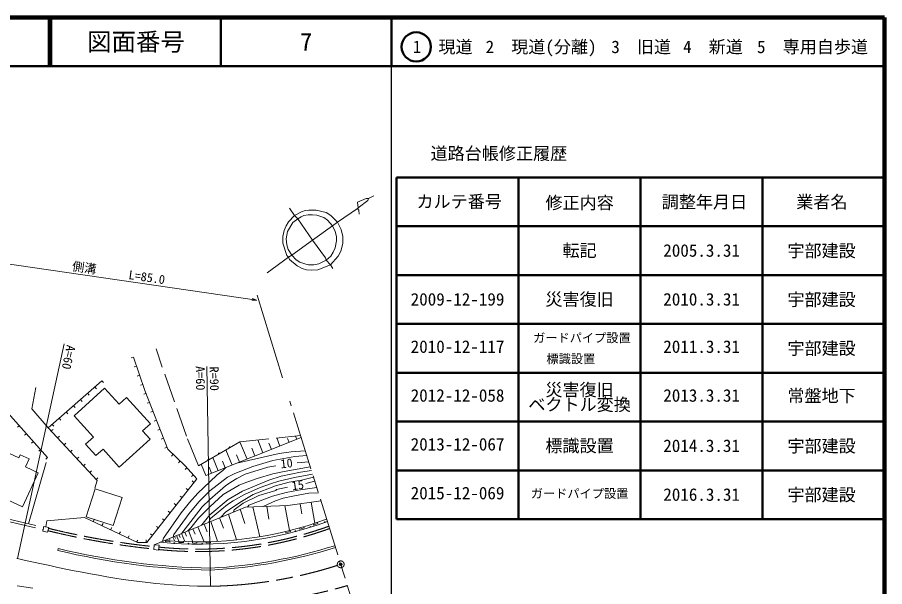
# Model space of a CAD drawing. Units: millimetres, scale not verified. Extents: x 40000 to 680000, y 20000 to 380000.
# Drawn here: x 502319 to 680000, y 263376 to 380000 of the extents above; entities that cross this region are included whole.
import ezdxf
from ezdxf.enums import TextEntityAlignment as Align

# ---------------------------------------------------------------- set-up
doc = ezdxf.new("R2010")
doc.units = ezdxf.units.MM
doc.header["$LTSCALE"] = 1000
doc.header["$PDMODE"] = 32
doc.header["$PDSIZE"] = 500
doc.linetypes.add('CHAIN', pattern=[18.5, 12, -1.5, 3.5, -1.5])
doc.linetypes.add('DASHED', pattern=[7.5, 6, -1.5])
for name, color, linetype, lineweight in [('M-BGD', 7, 'Continuous', 13), ('M-BMK', 2, 'CHAIN', 13), ('M-STR-HTXT', 7, 'Continuous', 13), ('M-TTL', 2, 'Continuous', 140), ('M-TTL-BAND', 7, 'Continuous', 25), ('M-TTL-FRAM', 2, 'Continuous', 50), ('M-TTL-LINE', 7, 'Continuous', 50)]:
    doc.layers.add(name, color=color, linetype=linetype, lineweight=lineweight)
doc.layers.add('M-OTRS', color=6, linetype='Continuous')
doc.layers.add('M-TTL-TXT', color=7, linetype='Continuous')
doc.styles.add('ＭＳ ゴシック', font='')
doc.styles.get('ＭＳ ゴシック').set_extended_font_data('MS Gothic')

# ---------------------------------------------------------------- blocks, each defined once
blk = doc.blocks.new('open_arrow')
at = {"color": 0, "linetype": 'Continuous', "lineweight": -2}
blk.add_lwpolyline([(7.5, 1.25), (0, 0), (7.5, -1.25)], dxfattribs=at)

msp = doc.modelspace()

# ---------------------------------------------------------------- linework, layer by layer
at = {"layer": 'M-BGD'}
for p, q in [((575336, 343465), (574236, 342872)), ((558064, 340925), (559080, 339401)), ((559080, 339401), (559758, 338723)), ((572034, 340840), (567886, 338046)), ((572119, 341009), (572034, 340840)), ((559758, 338723), (562806, 334321)), ((567886, 338046), (566870, 337284)), ((566870, 337284), (562806, 334321)), ((562806, 334321), (558572, 331273)), ((557895, 330849), (553492, 327632)), ((558572, 331273), (557895, 330849)), ((565600, 330257), (566446, 329325)), ((566446, 329325), (566954, 328563)), ((526103, 310414), (525630, 310253)), ((528429, 303557), (526103, 310414)), ((526736, 308548), (526263, 308387)), ((527369, 306682), (526895, 306521)), ((505284, 299807), (506086, 304178)), ((519639, 305542), (508652, 295918)), ((518182, 304265), (518512, 303889)), ((519639, 305542), (519969, 305166)), ((528002, 304816), (527528, 304655)), ((516725, 302989), (517054, 302612)), ((528664, 302960), (528198, 302777)), ((533161, 291527), (528429, 303557)), ((513810, 300436), (514139, 300059)), ((515267, 301712), (515597, 301336)), ((529385, 301127), (528919, 300944)), ((499810, 299607), (508512, 289822)), ((508652, 295918), (505284, 299807)), ((512353, 299159), (512682, 298783)), ((530106, 299293), (529641, 299110)), ((510895, 297882), (511225, 297506)), ((530827, 297459), (530362, 297276)), ((502710, 296345), (502337, 296013)), ((508652, 295918), (518677, 285091)), ((509259, 295263), (509625, 295602)), ((509438, 296606), (509767, 296230)), ((531548, 295626), (531083, 295443)), ((504161, 294715), (503787, 294382)), ((510575, 293841), (510942, 294181)), ((532270, 293792), (531804, 293609)), ((540940, 286133), (560459, 293916)), ((552639, 290798), (551565, 293431)), ((556122, 292187), (555451, 293834)), ((557974, 292926), (557641, 293716)), ((559588, 293569), (559317, 294236)), ((505611, 293084), (505237, 292752)), ((507061, 291453), (506688, 291121)), ((511891, 292419), (512258, 292759)), ((532991, 291958), (532526, 291775)), ((536710, 288138), (533161, 291527)), ((539436, 288118), (547898, 293050)), ((549373, 289496), (547922, 293053)), ((551001, 290145), (550351, 291738)), ((554375, 291490), (553852, 292754)), ((508512, 289822), (508138, 289490)), ((513207, 290998), (513574, 291337)), ((514524, 289576), (514891, 289916)), ((534250, 290486), (533905, 290125)), ((543442, 287131), (542347, 289815)), ((546312, 288275), (545043, 291386)), ((547838, 288884), (547238, 290353)), ((504633, 276276), (508231, 288800)), ((515840, 288155), (516207, 288494)), ((535675, 289126), (535330, 288764)), ((539056, 285431), (536710, 288138)), ((540940, 286133), (539997, 288445)), ((544873, 287701), (544320, 289055)), ((562009, 288950), (559673, 288770)), ((517156, 286733), (517523, 287073)), ((537064, 287730), (536686, 287402)), ((538354, 286241), (537976, 285913)), ((542093, 286593), (541585, 287838)), ((545039, 287768), (544433, 287161)), ((518677, 285091), (518196, 283527)), ((518472, 285311), (518839, 285651)), ((528870, 272439), (539056, 285431)), ((538501, 284723), (538107, 285032)), ((560266, 285129), (559673, 285045)), ((562989, 285810), (560266, 285129)), ((563247, 284986), (561451, 284537)), ((537285, 283173), (536891, 283481)), ((560350, 283182), (558826, 282928)), ((563651, 283690), (560350, 283182)), ((536069, 281622), (535676, 281931)), ((564511, 280936), (557747, 279993)), ((549046, 279672), (530369, 271964)), ((534854, 280071), (534460, 280380)), ((547978, 279228), (548909, 276283)), ((557747, 279993), (549046, 279672)), ((550591, 279729), (551973, 273599)), ((553409, 279833), (553873, 277227)), ((557128, 279970), (558040, 274855)), ((560266, 280344), (560626, 278319)), ((562510, 280657), (563275, 276359)), ((508379, 276880), (516098, 277572)), ((516098, 277572), (526905, 272399)), ((532422, 276970), (532029, 277278)), ((533638, 278521), (533244, 278829)), ((541724, 278102), (540369, 276409)), ((541893, 277340), (541570, 276587)), ((543709, 277469), (544586, 275361)), ((545549, 278217), (547225, 272963)), ((507779, 275716), (507554, 274742)), ((508754, 275491), (507779, 275716)), ((508141, 275633), (508379, 276880)), ((508529, 274517), (508754, 275491)), ((517875, 276721), (518091, 277172)), ((519653, 275870), (519869, 276321)), ((521430, 275020), (521646, 275471)), ((531207, 275419), (530813, 275728)), ((539285, 275644), (540563, 272572)), ((540369, 276409), (540077, 275970)), ((540587, 276181), (541230, 274635)), ((541932, 276736), (543292, 272662)), ((560156, 275161), (561094, 275441)), ((561027, 275665), (561094, 275441)), ((562900, 276238), (562971, 276000)), ((562971, 276000), (563051, 276024)), ((563051, 276024), (563909, 276317)), ((563831, 276543), (563909, 276317)), ((507554, 274742), (508529, 274517)), ((523207, 274169), (523423, 274620)), ((524985, 273318), (525200, 273769)), ((529991, 273869), (529597, 274177)), ((534514, 273674), (534701, 273224)), ((534899, 273833), (535385, 272666)), ((535409, 274044), (535663, 273432)), ((535935, 274261), (536621, 272612)), ((536631, 274548), (536977, 273716)), ((537829, 275393), (537233, 274797)), ((537350, 274845), (538297, 272570)), ((538303, 275238), (538774, 274105)), ((557241, 274661), (557302, 274414)), ((557302, 274414), (558253, 274651)), ((558192, 274894), (558253, 274651)), ((560086, 275396), (560156, 275161)), ((526762, 272467), (526978, 272918)), ((526905, 272399), (528870, 272439)), ((528716, 272436), (528706, 272936)), ((530369, 271964), (530258, 270970)), ((531363, 271853), (530369, 271964)), ((531252, 270859), (531363, 271853)), ((532660, 272855), (532642, 272606)), ((532642, 272606), (533564, 272541)), ((533479, 273247), (533586, 272989)), ((533581, 272780), (533564, 272541)), ((534202, 273546), (534549, 272714)), ((535426, 272664), (535418, 272417)), ((535418, 272417), (536342, 272388)), ((536349, 272622), (536342, 272388)), ((538197, 272572), (538189, 272331)), ((538189, 272331), (538669, 272316)), ((538669, 272316), (539123, 272320)), ((539121, 272563), (539123, 272320)), ((540969, 272579), (540971, 272339)), ((540971, 272339), (541896, 272349)), ((541893, 272604), (541896, 272349)), ((510606, 270812), (510701, 271200)), ((530258, 270970), (531252, 270859))]:
    msp.add_line(p, q, dxfattribs=at)
at = {"layer": 'M-BGD', "linetype": 'DASHED'}
for p, q in [((536945, 294178), (530730, 312063)), ((539436, 288118), (536945, 294178)), ((547898, 293050), (560326, 294340)), ((485572, 280207), (507629, 275064)), ((485684, 280694), (507741, 275551)), ((502295, 263522), (505517, 263052))]:
    msp.add_line(p, q, dxfattribs=at)
at = {"layer": 'M-BGD', "linetype": 'CHAIN'}
msp.add_line((578994, 234542), (558134, 301362), dxfattribs=at)
at = {"layer": 'M-BGD'}
for points in [[(572119, 341009), (572034, 342110), (573812, 342872), (574236, 342872)], [(574236, 342872), (574151, 342449), (572119, 341009)], [(559080, 339401), (557895, 338131), (557387, 337284), (556964, 336353), (556710, 335083), (556710, 333728), (557556, 331188), (557895, 330849)], [(559080, 339401), (560520, 340163), (561282, 340417), (562044, 340501), (563568, 340501), (565600, 339993), (566531, 339401), (567886, 338046)], [(559758, 338723), (560435, 339147), (561028, 339401), (561874, 339570), (562806, 339570), (563652, 339485), (565092, 338977), (565854, 338469), (566870, 337284)], [(572034, 340840), (572288, 340501), (572373, 339655)], [(559758, 338723), (558742, 337961), (557641, 336099), (557387, 334659), (557556, 333389), (557810, 332458), (558572, 331273)], [(567886, 338046), (568648, 336522), (568986, 335083), (568986, 333728), (568817, 332881), (568563, 332119), (568055, 331103), (566446, 329325)], [(566870, 337284), (567462, 336099), (567716, 335083), (567716, 334236), (567462, 332797), (567039, 331865), (566531, 331103), (565600, 330257)], [(562806, 334321), (565430, 330765), (565600, 330257)], [(566446, 329325), (563906, 328309), (562636, 328225), (561536, 328309), (560689, 328563), (559673, 329071), (558064, 330426), (557895, 330849)], [(558572, 331273), (559419, 330341), (560181, 329833), (561451, 329410), (561959, 329325), (563060, 329325), (564076, 329495), (565600, 330257)], [(561616, 290209), (559165, 290040), (554678, 289193), (550529, 288008), (546888, 286569), (545364, 285807), (541724, 283013)], [(561298, 291227), (558403, 290971), (555948, 290633), (547289, 288665)], [(555270, 288093), (553662, 287839), (549005, 286399), (547312, 285553), (546042, 284791), (544941, 284029), (541724, 281235)], [(562328, 287929), (556964, 286992), (554678, 286484), (551460, 285553), (548582, 284537), (547735, 284198), (544518, 282251), (541724, 279711)], [(562567, 287164), (560350, 286823), (556371, 285976), (553831, 285214), (548412, 282928), (545534, 281235), (541724, 278102)], [(541724, 284875), (543248, 286315), (544433, 287161)], [(562801, 286414), (559080, 285722), (555863, 284960), (554170, 284452), (552053, 283690), (548836, 282251), (546550, 280981), (545364, 280219), (541893, 277340)], [(541724, 284875), (539268, 282505), (537575, 280642), (535882, 278525), (532241, 273276), (532066, 272664)], [(559673, 285045), (557980, 284791), (555186, 284029), (550614, 282251), (548243, 280811)], [(541724, 283013), (539522, 280727), (537490, 278356), (534358, 274038), (534264, 273571)], [(557641, 283775), (555440, 283267), (555270, 283097), (551799, 282081), (548582, 280473)], [(558826, 282928), (557387, 282674), (554593, 281912), (549767, 280049), (549496, 279689)], [(563994, 282593), (562044, 282505), (558742, 281912), (556794, 281489), (555186, 280981), (552680, 279806)], [(541724, 281235), (540200, 279711), (536031, 274301)], [(548243, 280811), (545026, 278695), (543999, 277589)], [(541724, 279711), (539438, 277425), (537829, 275393)], [(548582, 280473), (546719, 279118), (546630, 278675)]]:
    msp.add_lwpolyline(points, dxfattribs=at)
for points in [[(523206, 287853), (529532, 293598), (527984, 295303), (529566, 296739), (524703, 302096), (523200, 300731), (520206, 304029), (513981, 298378), (517945, 294011), (516314, 292531), (518418, 290214), (519868, 291530)], [(496547, 292574), (492811, 284495), (496175, 282939), (495832, 282196), (498763, 280841), (499162, 281705), (503402, 279745), (506612, 286687), (503965, 287911), (504713, 289530), (502901, 290367), (502623, 289764)], [(518255, 283401), (523807, 281617), (521970, 275900), (516418, 277685)]]:
    msp.add_lwpolyline(points, close=True, dxfattribs=at)
for centre in [(562328, 275610), (565305, 276612), (559320, 274747), (534478, 272296), (537375, 272176), (540202, 272156)]:
    msp.add_circle(centre, 75, dxfattribs=at)
for centre, radius, start, end in [((545827, 291843), 150, 30.23955, 210.23955), ((543667, 290584), 150, 30.23955, 210.23955), ((541507, 289325), 150, 30.23955, 210.23955), ((539371, 349712), 77150, 264.92905, 289.93922), ((539371, 349712), 77650, 264.22849, 289.92246), ((544379, 408977), 142233, 256.2633, 269.0268), ((544381, 408987), 141843, 256.26413, 269.02019), ((536200, 371373), 104368, 273.16121, 287.37844), ((536202, 371367), 104761, 273.15264, 287.3784)]:
    msp.add_arc(centre, radius, start, end, dxfattribs=at)
at = {"layer": 'M-BGD', "linetype": 'DASHED'}
for centre, radius, start, end in [((539371, 349712), 78650, 264.12492, 289.88957), ((546461, 428851), 158607, 256.19015, 264.14099), ((546461, 428851), 158107, 256.18757, 264.14251), ((539371, 349712), 79150, 264.12198, 289.87343), ((541051, 363346), 103851, 259.871, 286.14352)]:
    msp.add_arc(centre, radius, start, end, dxfattribs=at)
at = {"layer": 'M-BMK'}
msp.add_line((470974, 275998), (502321, 269140), dxfattribs=at)
msp.add_lwpolyline([(502321, 269126), (503980, 268762), (505639, 268399), (507299, 268038), (508960, 267682), (510621, 267330), (512284, 266986), (513949, 266649), (515616, 266322), (517284, 266005), (518955, 265701), (520628, 265410), (522304, 265133), (523982, 264873), (525663, 264630), (527347, 264405), (529033, 264201), (530721, 264019), (532412, 263859), (534105, 263724), (535800, 263615), (537497, 263532), (539194, 263478), (540892, 263454), (541893, 263455)], dxfattribs=at)
msp.add_circle((568564, 267952), 700, dxfattribs=at)
msp.add_arc((540434, 353443), 90000, 270.92873, 287.76771, dxfattribs=at)
at = {"layer": 'M-OTRS'}
msp.add_point((568564, 267952), dxfattribs=at)
at = {"layer": 'M-STR-HTXT'}
for p, q in [((486804, 331427), (551357, 322077)), ((556659, 306139), (551431, 323075)), ((502321, 269140), (511939, 313100)), ((541893, 263455), (541164, 308449))]:
    msp.add_line(p, q, dxfattribs=at)
at = {"layer": 'M-TTL'}
for p, q in [((680000, 380000), (40000, 380000)), ((680000, 20000), (680000, 380000))]:
    msp.add_line(p, q, dxfattribs=at)
at = {"layer": 'M-TTL-BAND'}
msp.add_line((579000, 20000), (579000, 370000), dxfattribs=at)
at = {"layer": 'M-TTL-FRAM'}
for p, q in [((580000, 347197), (580000, 277197)), ((580000, 347197), (680000, 347197)), ((580000, 277197), (680000, 277197))]:
    msp.add_line(p, q, dxfattribs=at)
at = {"layer": 'M-TTL-LINE'}
for p, q in [((508747, 380000), (508747, 370000)), ((509247, 380000), (509247, 370000)), ((543997, 380000), (543997, 370000)), ((579000, 380000), (579000, 370000)), ((40000, 370000), (680000, 370000)), ((605000, 347197), (605000, 277197)), ((630000, 347197), (630000, 277197)), ((655000, 347197), (655000, 277197)), ((580000, 337197), (680000, 337197)), ((580000, 327197), (680000, 327197)), ((580000, 317197), (680000, 317197)), ((580000, 307197), (680000, 307197)), ((580000, 297197), (680000, 297197)), ((580000, 287197), (680000, 287197))]:
    msp.add_line(p, q, dxfattribs=at)
msp.add_circle((584031, 373958), 3000, dxfattribs=at)

# ---------------------------------------------------------------- block references
at = {"layer": 'M-STR-HTXT', "xscale": 133, "yscale": 133, "rotation": 171.8}
msp.add_blockref('open_arrow', (551357, 322077), dxfattribs=at)

# ---------------------------------------------------------------- texts
at = {"layer": 'M-BGD', "style": 'ＭＳ ゴシック'}
for s, rotation, p in [('10', 6.263, (557632, 287191)), ('15', 8.455, (559982, 282738))]:
    msp.add_text(s, height=1833, rotation=rotation, dxfattribs=at).set_placement(p, align=Align.BOTTOM_CENTER)
at = {"layer": 'M-STR-HTXT', "style": 'ＭＳ ゴシック'}
for s, p in [('側溝', (515831, 327282)), ('L=85.0', (528639, 325318))]:
    msp.add_text(s, height=1833, rotation=351.748, dxfattribs=at).set_placement(p, align=Align.BOTTOM_CENTER)
for s, rotation, p in [('A=60', 257.659, (511939, 313100)), ('A=60', 270.929, (538322, 308540)), ('R=90', 270.929, (541164, 308449))]:
    msp.add_text(s, height=1833, rotation=rotation, dxfattribs=at).set_placement(p, align=Align.BOTTOM_LEFT)
at = {"layer": 'M-TTL-TXT', "style": 'ＭＳ ゴシック'}
for s, height, p in [('図面番号', 3666, (526622, 375000)), ('7', 3666, (561497, 375000)), ('1\u3000現道', 2566, (589448, 373958)), ('2\u3000現道(分離)', 2566, (609619, 373958)), ('3\u3000旧道', 2566, (630121, 373958)), ('4\u3000新道', 2566, (644824, 373958)), ('5\u3000専用自歩道', 2566, (665228, 373958)), ('道路台帳修正履歴', 2566, (600968, 352113)), ('カルテ番号', 2566, (592839, 342277)), ('修正内容', 2566, (617509, 342023)), ('調整年月日', 2566, (643089, 342197)), ('業者名', 2566, (667134, 342197)), ('転記', 2566, (617500, 332245)), ('2005.3.31', 2566, (642500, 332245)), ('宇部建設', 2566, (667077, 332189)), ('2009-12-199', 2566, (592500, 322245)), ('災害復旧', 2566, (617500, 322245)), ('2010.3.31', 2566, (642500, 322245)), ('宇部建設', 2566, (667077, 322189)), ('宇部建設', 2566, (667077, 312189)), ('災害復旧', 2566, (617500, 303707)), ('標識設置', 2566, (617500, 292245)), ('2014.3.31', 2566, (642500, 292245)), ('宇部建設', 2566, (667077, 292189)), ('2016.3.31', 2566, (642500, 282245)), ('宇部建設', 2566, (667077, 282189))]:
    msp.add_text(s, height=height, dxfattribs=at).set_placement(p, align=Align.MIDDLE_CENTER)
for s, height, p in [('ガードパイプ設置', 1833, (617977, 312882)), ('2010-12-117', 2566, (592500, 310495)), ('2011.3.31', 2566, (642500, 310495)), ('標識設置', 1833, (615710, 308586)), ('常盤地下', 2566, (667077, 300439)), ('2012-12-058', 2566, (592500, 300495)), ('ベクトル変換', 2566, (617500, 298634)), ('2013.3.31', 2566, (642500, 300495)), ('2013-12-067', 2566, (592500, 290495)), ('2015-12-069', 2566, (592500, 280495))]:
    msp.add_text(s, height=height, dxfattribs=at).set_placement(p, align=Align.BOTTOM_CENTER)
msp.add_text('ガードパイプ設置', height=1833, dxfattribs=at).set_placement((607500, 280995), align=Align.BOTTOM_LEFT)

doc.saveas('drawing.dxf')
